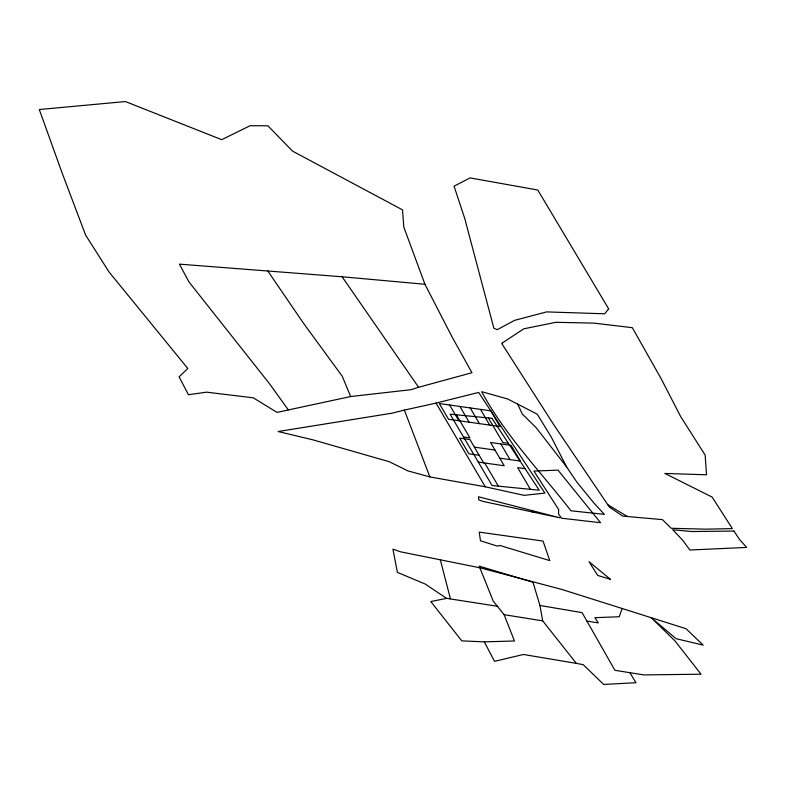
<?xml version="1.0" encoding="UTF-8"?>
<svg xmlns="http://www.w3.org/2000/svg" width="786" height="786" viewBox="0 0 786 786"><rect width="100%" height="100%" fill="white"/><g stroke="black" fill="none" stroke-linecap="round" stroke-linejoin="round"><path stroke-width="1.18" d="M586.887 621.058L614.898 670.291L643.744 674.909L701.053 674.211L674.978 640.924L651.014 617.491L676.029 638.674L703.146 645.1L686.07 628.731L622.198 608.521L619.181 616.755L594.914 617.678L598.293 622.915L586.887 621.058L582.072 612.628L539.933 605.466L533.006 582.259L479.195 566.126L493.244 601.133L504.121 614.691L514.457 640.983L484.314 641.857L461.804 640.875L430.777 601.536L446.615 598.362L497.803 606.33M418.594 387.282L411.049 389.689L350.644 396.537L277.006 412.385L253.279 397.824L206.6 392.165L188.434 394.719L179.09 376.818L187.815 368.487L109.126 272.084L85.615 235.102L61.888 172.36L39.3 109.529L125.446 101.551L221.681 139.672L250.135 125.711L267.898 125.799L292.549 151.128L402.52 209.862L403.798 227.036L424.951 284.277L452.176 337.145L471.954 372.721L418.594 387.282L342.116 276.77L179.414 264.145L188.974 281.958L269.46 383.666L288.374 409.958M404.368 410.096L392.253 413.151L278.165 431.524L313.388 439.964L389.384 461.755L407.924 470.893L429.873 476.915L485.286 486.799L524.066 495.347L544.894 493.097L478.664 392.42L436.043 403.11L404.368 410.096L429.873 476.915M342.116 276.77L424.951 284.277M463.514 436.967L469.93 437.871L456.342 414.772M508.395 443.304L502.873 442.528L488.411 417.955M474.39 447.146L494.974 450.054M479.175 455.271L468.878 453.817L459.643 438.116L469.94 439.57L483.626 462.846M499.758 458.179L520.352 461.087L511.106 445.387L490.523 442.479L504.219 465.754L478.301 462.099M525.107 468.702L517.65 467.65L530.412 489.334M504.121 614.691L542.694 620.852L576.354 663.374L583.163 664.642L603.687 684.449L635.992 682.72L629.861 672.688M576.354 663.374L523.407 654.483L494.502 661.34L484.314 641.857M446.615 598.362L425.305 584.096L397.392 572.365L392.931 549.149L400.428 551.792L479.824 567.757L561.862 589.451L622.198 608.521M532.839 512.079L559.799 517.778L478.487 496.772L478.762 499.837L483.056 501.409L532.839 512.079L532.26 510.438M607.755 504.691L627.346 516.51M566.657 467.002L551.232 437.006L537.251 414.193L507.668 398.974L481.641 391.683C505.398 435.572 540.552 471.639 570.97 510.792L604.405 514.368L594.049 503.197L576.698 481.887L566.657 467.002L536.239 427.781L522.258 413.967L517.64 404.102M267.741 270.885L303.298 322.977L342.283 376.307L350.644 396.537M480.492 409.388L489.727 425.088M500.82 443.933L510.055 459.633M470.195 407.934L479.44 423.634M459.898 406.48L469.144 422.18M484.716 463.003L498.334 486.151M449.612 405.026L458.847 420.726M436.043 403.11L485.286 486.799M440.258 559.583L450.407 598.716M539.933 605.466L542.694 620.852M558.64 509.544L558.541 513.838L561.41 518.2L600.573 522.71L557.991 470.136L533.93 471.069L558.64 509.544M608.619 308.79L604.758 313.791L546.584 311.904L514.634 320.334L497.233 329.668L493.854 328.214L464.791 218.665L454.072 186.194L470.067 177.901L537.791 190.025L608.619 308.79M502.519 342.853L501.802 343.58L553.904 424.961L609.347 507.039L622.62 516.088L662.421 519.625L671.244 528.28L705.268 529.165L732.356 528.614L712.116 497.076L664.848 473.437L706.535 474.793L705.15 455.094L680.735 416.698L660.888 378.223L632.308 327.683L594.039 323.125L555.908 322.299L523.79 328.813L502.519 342.853M499.916 545.474L497.469 546.142L480.492 540.807L479.244 532.132L543.038 541.063L549.748 560.605L499.916 545.474M733.957 531.051L691.768 531.542L672.698 529.705L682.877 540.434L689.833 550.013L746.7 547.429L739.636 539.618L733.957 531.051M491.957 418.309L450.093 414.153L492.085 485.532L539.255 490.218L491.957 418.309M490.788 410.832L439.315 403.572L448.551 419.272L500.024 426.543L490.788 410.832M610.368 579.272L597.733 575.45L588.979 561.656L610.368 579.272"/></g></svg>
